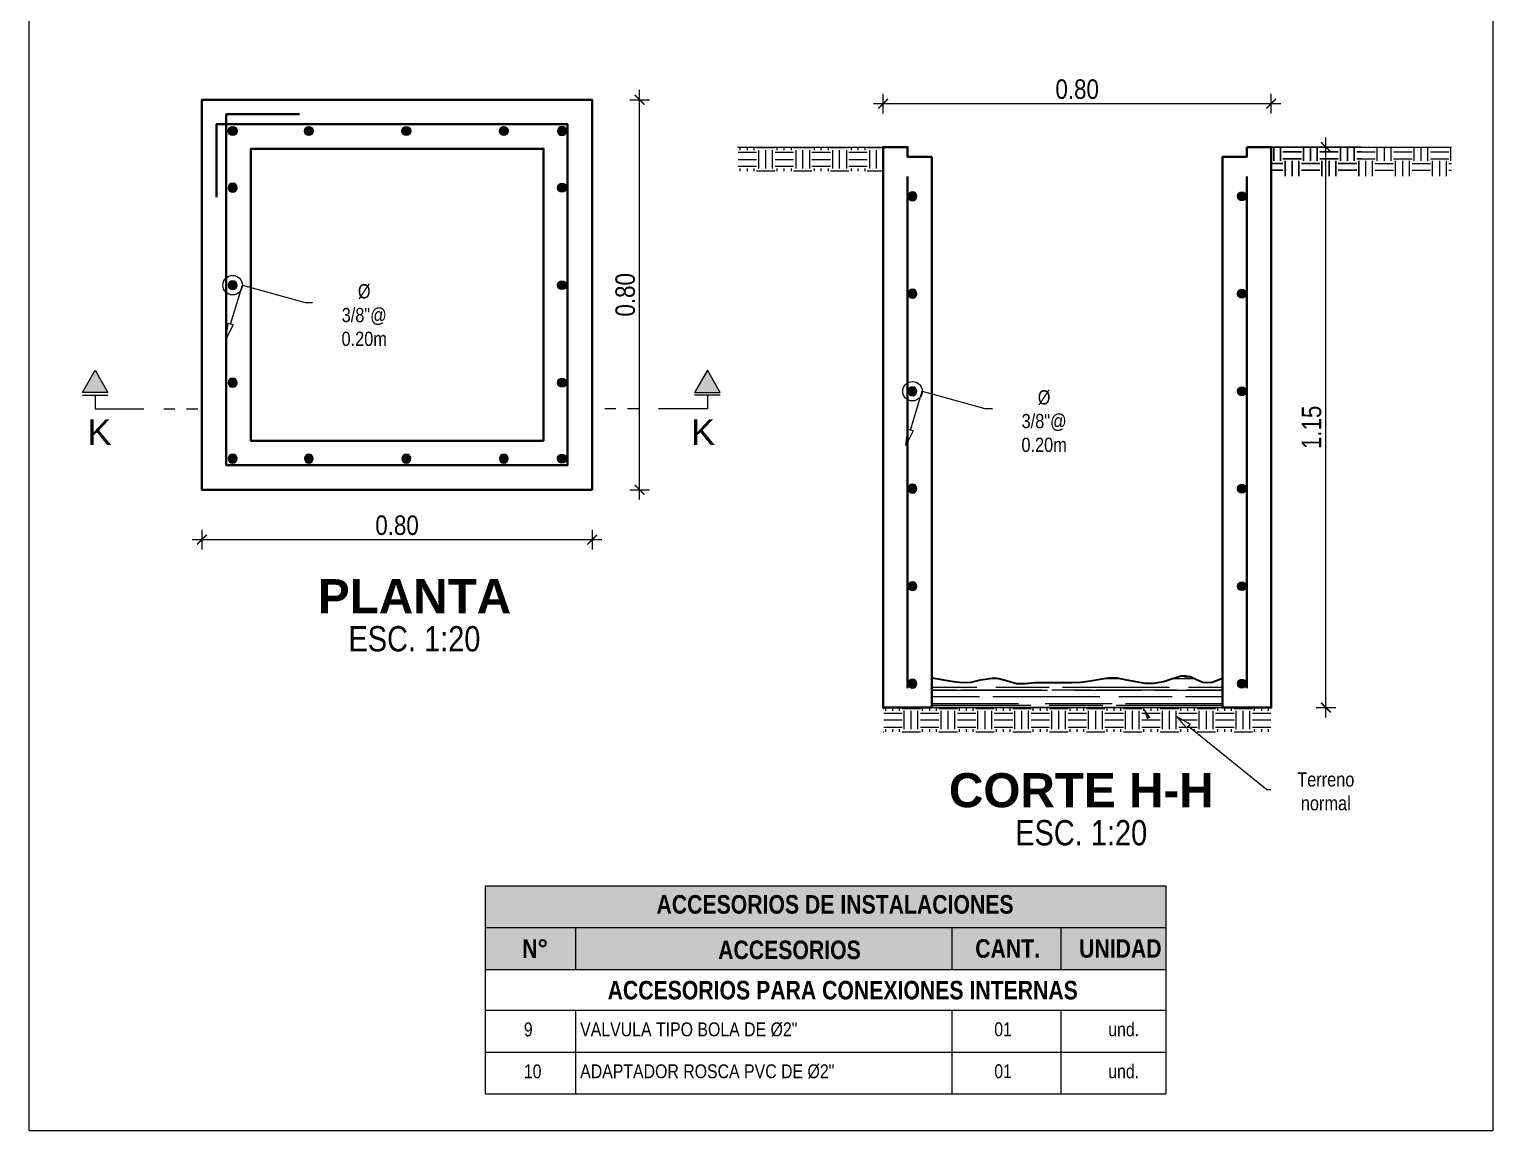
# Model space of a CAD drawing. Header units: metres. Extents: x 0 to 1935, y 0 to 1529.
# Drawn here: x 1891.513 to 1894.516, y 1479.21 to 1481.47 of the extents above; entities that cross this region are included whole.
import ezdxf
from ezdxf import colors
from ezdxf.entities.mleader import LeaderData, LeaderLine
from ezdxf.enums import TextEntityAlignment as Align
from ezdxf.math import Vec2, Vec3

# ---------------------------------------------------------------- set-up
doc = ezdxf.new("R2010")
doc.units = ezdxf.units.M
doc.header["$LTSCALE"] = 0.005
doc.linetypes.add('ACAD_ISO04W100', pattern=[30.5, 24, -3, 0.5, -3])
for name, color, linetype, lineweight in [('-Acero', 152, 'Continuous', 9), ('-Acero techos', 252, 'Continuous', 13), ('-Acotado', 251, 'Continuous', 5), ('-Eje', 1, 'ACAD_ISO04W100', 9), ('-Textos', 7, 'Continuous', 20)]:
    doc.layers.add(name, color=color, linetype=linetype, lineweight=lineweight)
for name, color, linetype in [('A_50_CotasExter', 7, 'Continuous'), ('G-TEXTOS-TITULOS', 4, 'Continuous'), ('PDF_Fierro', 5, 'Continuous')]:
    doc.layers.add(name, color=color, linetype=linetype)
for name, color, linetype, true_color in [('PDF2_Geometry', 9, 'Continuous', 0x808080), ('PDF2_Solid Fills', 7, 'Continuous', 0xa500dd), ('PDF_Muro secundario', 7, 'Continuous', 0x545454)]:
    doc.layers.add(name, color=color, linetype=linetype, true_color=true_color)
doc.styles.add('-Arial', font='arial.ttf')
doc.styles.add('-Arial Narrow', font='ARIALN.TTF')
doc.styles.add('25-TITULO', font='arialbd.ttf', dxfattribs={"height": 0.1})
doc.dimstyles.new('Esc 1_20n', dxfattribs={"dimscale": 0.02, "dimtxt": 2, "dimasz": 1, "dimexe": 1, "dimexo": 1, "dimgap": 0.45, "dimtad": 1, "dimtoh": 1, "dimzin": 3, "dimdsep": 46, "dimtxsty": '-Arial Narrow', "dimblk": 'ARCHTICK', "dimcen": 1, "dimdle": 1, "dimclrd": 252, "dimclre": 252, "dimclrt": 252, "dimadec": 0, "dimazin": 0, "dimtfac": 1, "dimtix": 1, "dimtmove": 1, "dimatfit": 2, "dimldrblk": 'ARCHTICK', "dimfxl": 1, "dimfxlon": 1, "dimtolj": 2, "dimlwd": 5, "dimlwe": 5, "dimarcsym": 0})

# ---------------------------------------------------------------- blocks, each defined once
blk = doc.blocks.new('_ClosedBlank')
at = {"color": 0, "linetype": 'ByBlock', "lineweight": -2}
for p, q in [((-1, 0.167), (0, 0)), ((-1, 0.167), (-1, -0.167)), ((0, 0), (-1, -0.167))]:
    blk.add_line(p, q, dxfattribs=at)
blk = doc.blocks.new('wewwer')
at = {"layer": '-Acero'}
blk.add_hatch(color=256, dxfattribs=at).paths.add_polyline_path([(-0.0092, 0, -1), (0.0092, 0, -1)])
blk.add_circle((0, 0), 0.00915, dxfattribs=at)
blk = doc.blocks.new('_ArchTick')
at = {"color": 0, "linetype": 'ByBlock', "const_width": 0.15}
blk.add_lwpolyline([(-0.5, -0.5), (0.5, 0.5)], dxfattribs=at)
blk = doc.blocks.new('*D309')
at = {"layer": 'A_50_CotasExter', "color": 252, "lineweight": 5, "ltscale": 0.005, "transparency": 16777216}
for p, q in [((1891.8677, 1480.4424), (1891.8677, 1480.4024)), ((1892.6683, 1480.4424), (1892.6683, 1480.4024)), ((1891.8477, 1480.4224), (1892.6883, 1480.4224))]:
    blk.add_line(p, q, dxfattribs=at)
at = {"layer": 'Defpoints', "color": 0, "ltscale": 0.005, "transparency": 16777216}
for p in [(1891.8677, 1480.5245), (1892.6683, 1480.5245), (1892.6683, 1480.4224)]:
    blk.add_point(p, dxfattribs=at)
at = {"layer": 'A_50_CotasExter', "color": 252, "lineweight": 5, "ltscale": 0.005, "transparency": 16777216, "xscale": 0.02, "yscale": 0.02, "zscale": 0.02, "rotation": 180}
blk.add_blockref('_ArchTick', (1891.8677, 1480.4224), dxfattribs=at)
at = {"layer": 'A_50_CotasExter', "color": 252, "lineweight": 5, "ltscale": 0.005, "transparency": 16777216, "xscale": 0.02, "yscale": 0.02, "zscale": 0.02}
blk.add_blockref('_ArchTick', (1892.6683, 1480.4224), dxfattribs=at)
at = {"layer": 'A_50_CotasExter', "color": 252, "ltscale": 0.005, "transparency": 16777216, "insert": (1892.268, 1480.4518), "char_height": 0.04, "attachment_point": 5, "style": '-Arial Narrow'}
blk.add_mtext('\\A2;0.80', dxfattribs=at)
blk = doc.blocks.new('*D310')
at = {"layer": 'A_50_CotasExter', "color": 252, "lineweight": 5, "ltscale": 0.005, "transparency": 16777216}
for p, q in [((1892.7657, 1480.5045), (1892.7657, 1481.3451)), ((1892.7457, 1481.3251), (1892.7857, 1481.3251)), ((1892.7457, 1480.5245), (1892.7857, 1480.5245))]:
    blk.add_line(p, q, dxfattribs=at)
at = {"layer": 'Defpoints', "color": 0, "ltscale": 0.005, "transparency": 16777216}
for p in [(1892.6683, 1481.3251), (1892.7657, 1481.3251), (1892.6683, 1480.5245)]:
    blk.add_point(p, dxfattribs=at)
at = {"layer": 'A_50_CotasExter', "color": 252, "lineweight": 5, "ltscale": 0.005, "transparency": 16777216, "xscale": 0.02, "yscale": 0.02, "zscale": 0.02}
for p, rotation in [((1892.7657, 1481.3251), 90), ((1892.7657, 1480.5245), 270)]:
    blk.add_blockref('_ArchTick', p, dxfattribs=dict(at, rotation=rotation))
at = {"layer": 'A_50_CotasExter', "color": 252, "ltscale": 0.005, "transparency": 16777216, "insert": (1892.7363, 1480.9248), "char_height": 0.04, "attachment_point": 5, "rotation": 90, "style": '-Arial Narrow'}
blk.add_mtext('\\A2;0.80', dxfattribs=at)
blk = doc.blocks.new('*D311')
at = {"layer": 'A_50_CotasExter', "color": 252, "lineweight": 5, "ltscale": 0.005, "transparency": 16777216}
for p, q in [((1893.2453, 1481.317), (1894.0814, 1481.317)), ((1893.2653, 1481.297), (1893.2653, 1481.337)), ((1894.0614, 1481.297), (1894.0614, 1481.337))]:
    blk.add_line(p, q, dxfattribs=at)
at = {"layer": 'Defpoints', "color": 0, "ltscale": 0.005, "transparency": 16777216}
for p in [(1894.0614, 1481.317), (1893.2653, 1481.2278), (1894.0614, 1481.2278)]:
    blk.add_point(p, dxfattribs=at)
at = {"layer": 'A_50_CotasExter', "color": 252, "lineweight": 5, "ltscale": 0.005, "transparency": 16777216, "xscale": 0.02, "yscale": 0.02, "zscale": 0.02, "rotation": 180}
blk.add_blockref('_ArchTick', (1893.2653, 1481.317), dxfattribs=at)
at = {"layer": 'A_50_CotasExter', "color": 252, "lineweight": 5, "ltscale": 0.005, "transparency": 16777216, "xscale": 0.02, "yscale": 0.02, "zscale": 0.02}
blk.add_blockref('_ArchTick', (1894.0614, 1481.317), dxfattribs=at)
at = {"layer": 'A_50_CotasExter', "color": 252, "ltscale": 0.005, "transparency": 16777216, "insert": (1893.6634, 1481.3465), "char_height": 0.04, "attachment_point": 5, "style": '-Arial Narrow'}
blk.add_mtext('\\A2;0.80', dxfattribs=at)
blk = doc.blocks.new('*D313')
at = {"layer": 'A_50_CotasExter', "color": 252, "lineweight": 5, "ltscale": 0.005, "transparency": 16777216}
for p, q in [((1894.1538, 1481.2278), (1894.1938, 1481.2278)), ((1894.1738, 1480.0578), (1894.1738, 1481.2478)), ((1894.1538, 1480.0778), (1894.1938, 1480.0778))]:
    blk.add_line(p, q, dxfattribs=at)
at = {"layer": 'Defpoints', "color": 0, "ltscale": 0.005, "transparency": 16777216}
for p in [(1894.0614, 1481.2278), (1894.1738, 1481.2278), (1894.0614, 1480.0778)]:
    blk.add_point(p, dxfattribs=at)
at = {"layer": 'A_50_CotasExter', "color": 252, "lineweight": 5, "ltscale": 0.005, "transparency": 16777216, "xscale": 0.02, "yscale": 0.02, "zscale": 0.02}
for p, rotation in [((1894.1738, 1481.2278), 90), ((1894.1738, 1480.0778), 270)]:
    blk.add_blockref('_ArchTick', p, dxfattribs=dict(at, rotation=rotation))
at = {"layer": 'A_50_CotasExter', "color": 252, "ltscale": 0.005, "transparency": 16777216, "insert": (1894.1444, 1480.6528), "char_height": 0.04, "attachment_point": 5, "rotation": 90, "style": '-Arial Narrow'}
blk.add_mtext('\\A2;1.15', dxfattribs=at)
blk = doc.blocks.new('Corte Vertical 1_1000')
at = {"layer": '-Eje'}
blk.add_hatch(color=256, dxfattribs=at).paths.add_polyline_path([(13.34, -3.56), (9.86, -1.57), (9.86, -5.55)])
for p, q in [((9.44, -1.57), (9.44, -5.55)), ((9.44, -3.56), (7.34, -3.56))]:
    blk.add_line(p, q, dxfattribs=at)
blk.add_lwpolyline([(13.34, -3.56), (9.86, -5.55), (9.86, -1.57)], close=True, dxfattribs=at)
for points in [[(7.34, -3.56), (7.34, -16.05)], [(7.34, -14.25), (7.34, -16)], [(7.34, -17.81), (7.34, -19.56)]]:
    blk.add_lwpolyline(points, dxfattribs=at)
at = {"layer": '-Eje', "style": '-Arial'}
blk.add_attdef('A', text='', height=4, dxfattribs=at).set_placement((3.71, -4.24), align=Align.MIDDLE)

msp = doc.modelspace()

# ---------------------------------------------------------------- hatches: boundary and pattern name
at = {"layer": '-Textos'}
h = msp.add_hatch(color=144, dxfattribs=at)
h.dxf.hatch_style = 1
h.paths.add_polyline_path([(1893.84559, 1479.54029), (1893.84559, 1479.71236), (1892.44964, 1479.71236), (1892.44964, 1479.54029)])

# ---------------------------------------------------------------- linework, layer by layer
at = {"layer": '-Acero techos', "color": 18, "ltscale": 0.005, "true_color": 0x000000}
msp.add_lwpolyline([(1891.51344, 1483.77149), (1894.51599, 1483.77149), (1894.51599, 1479.20964), (1891.51344, 1479.20964)], close=True, dxfattribs=at)
at = {"layer": '-Acotado'}
for centre in [(1891.93063, 1480.9445), (1893.32557, 1480.72695)]:
    msp.add_circle(centre, 0.02, dxfattribs=at)
at = {"layer": '-Textos'}
for p, q in [((1892.44964, 1479.45708), (1892.44964, 1479.71236)), ((1892.44964, 1479.71236), (1893.84559, 1479.71236)), ((1893.84559, 1479.71236), (1893.84559, 1479.45708)), ((1892.44964, 1479.62632), (1893.84559, 1479.62632)), ((1892.63507, 1479.54029), (1892.63507, 1479.62632)), ((1893.40619, 1479.62632), (1893.40619, 1479.54029)), ((1893.63016, 1479.62632), (1893.63016, 1479.54029)), ((1892.44964, 1479.54029), (1893.84559, 1479.54029)), ((1892.44964, 1479.45708), (1893.84559, 1479.45708)), ((1892.44964, 1479.28501), (1892.44964, 1479.45708)), ((1892.63507, 1479.28501), (1892.63507, 1479.45708)), ((1893.40619, 1479.45708), (1893.40619, 1479.28501)), ((1893.63016, 1479.45708), (1893.63016, 1479.28501)), ((1893.84559, 1479.45708), (1893.84559, 1479.28501)), ((1892.44964, 1479.37105), (1893.84559, 1479.37105)), ((1892.44964, 1479.28501), (1893.84559, 1479.28501))]:
    msp.add_line(p, q, dxfattribs=at)
at = {"layer": 'PDF2_Geometry', "color": 34, "lineweight": 5, "true_color": 0x954a00}
for points in [[(1892.96684, 1481.2278), (1893.26534, 1481.2278)], [(1894.24642, 1481.2278), (1894.06144, 1481.2278), (1894.43141, 1481.2278)]]:
    msp.add_lwpolyline(points, dxfattribs=at)
at = {"layer": 'PDF2_Geometry', "lineweight": 5}
for points in [[(1892.9721, 1481.22149), (1892.9721, 1481.2278)], [(1892.98681, 1481.22149), (1892.98681, 1481.2278)], [(1893.00048, 1481.22149), (1893.00048, 1481.2278)], [(1893.00573, 1481.22675), (1893.04357, 1481.22675)], [(1893.00994, 1481.18365), (1893.00994, 1481.22149)], [(1893.02465, 1481.18365), (1893.02465, 1481.22149)], [(1893.03832, 1481.18365), (1893.03832, 1481.22149)], [(1893.04778, 1481.22149), (1893.04778, 1481.2278)], [(1893.06249, 1481.22149), (1893.06249, 1481.2278)], [(1893.07721, 1481.22149), (1893.07721, 1481.2278)], [(1893.08141, 1481.22675), (1893.11925, 1481.22675)], [(1893.08666, 1481.18365), (1893.08666, 1481.22149)], [(1893.10033, 1481.18365), (1893.10033, 1481.22149)], [(1893.11504, 1481.18365), (1893.11504, 1481.22149)], [(1893.1245, 1481.22149), (1893.1245, 1481.2278)], [(1893.13817, 1481.22149), (1893.13817, 1481.2278)], [(1893.15288, 1481.22149), (1893.15288, 1481.2278)], [(1893.15709, 1481.22675), (1893.19492, 1481.22675)], [(1893.16234, 1481.18365), (1893.16234, 1481.22149)], [(1893.176, 1481.18365), (1893.176, 1481.22149)], [(1893.19072, 1481.18365), (1893.19072, 1481.22149)], [(1893.20018, 1481.22149), (1893.20018, 1481.2278)], [(1893.21384, 1481.22149), (1893.21384, 1481.2278)], [(1893.22856, 1481.22149), (1893.22856, 1481.2278)], [(1893.23276, 1481.22675), (1893.26534, 1481.22675)], [(1893.23802, 1481.18365), (1893.23802, 1481.22149)], [(1893.25168, 1481.18365), (1893.25168, 1481.22149)], [(1894.27901, 1481.19942), (1894.27901, 1481.2278)], [(1894.29372, 1481.19942), (1894.29372, 1481.2278)], [(1894.30739, 1481.19942), (1894.30739, 1481.2278)], [(1894.35468, 1481.19942), (1894.35468, 1481.2278)], [(1894.3694, 1481.19942), (1894.3694, 1481.2278)], [(1894.38306, 1481.19942), (1894.38306, 1481.2278)], [(1894.43036, 1481.19942), (1894.43036, 1481.2278)], [(1892.9679, 1481.21729), (1893.00573, 1481.21729)], [(1892.9679, 1481.20257), (1893.00573, 1481.20257)], [(1893.04357, 1481.21729), (1893.08141, 1481.21729)], [(1893.04357, 1481.20257), (1893.08141, 1481.20257)], [(1893.11925, 1481.21729), (1893.15709, 1481.21729)], [(1893.11925, 1481.20257), (1893.15709, 1481.20257)], [(1893.19492, 1481.21729), (1893.23276, 1481.21729)], [(1893.19492, 1481.20257), (1893.23276, 1481.20257)], [(1894.24642, 1481.21834), (1894.23696, 1481.21834), (1894.2748, 1481.21834)], [(1894.24642, 1481.20362), (1894.23696, 1481.20362), (1894.2748, 1481.20362)], [(1894.25588, 1481.16789), (1894.25588, 1481.19942)], [(1894.26955, 1481.16789), (1894.26955, 1481.19942)], [(1894.2748, 1481.19416), (1894.31264, 1481.19416)], [(1894.31264, 1481.21834), (1894.35048, 1481.21834)], [(1894.31264, 1481.20362), (1894.35048, 1481.20362)], [(1894.31684, 1481.16789), (1894.31684, 1481.19942)], [(1894.33156, 1481.16789), (1894.33156, 1481.19942)], [(1894.34522, 1481.16789), (1894.34522, 1481.19942)], [(1894.35048, 1481.19416), (1894.38832, 1481.19416)], [(1894.38832, 1481.21834), (1894.42615, 1481.21834)], [(1894.38832, 1481.20362), (1894.42615, 1481.20362)], [(1894.39252, 1481.16789), (1894.39252, 1481.19942)], [(1894.40724, 1481.16789), (1894.40724, 1481.19942)], [(1894.4209, 1481.16789), (1894.4209, 1481.19942)], [(1894.42615, 1481.19416), (1894.43141, 1481.19416)], [(1892.9679, 1481.18891), (1893.00573, 1481.18891)], [(1892.9721, 1481.1784), (1892.9721, 1481.18365)], [(1892.98681, 1481.1784), (1892.98681, 1481.18365)], [(1893.00048, 1481.1784), (1893.00048, 1481.18365)], [(1893.00573, 1481.17945), (1893.04357, 1481.17945)], [(1893.04357, 1481.18891), (1893.08141, 1481.18891)], [(1893.04778, 1481.1784), (1893.04778, 1481.18365)], [(1893.06249, 1481.1784), (1893.06249, 1481.18365)], [(1893.07721, 1481.1784), (1893.07721, 1481.18365)], [(1893.08141, 1481.17945), (1893.11925, 1481.17945)], [(1893.11925, 1481.18891), (1893.15709, 1481.18891)], [(1893.1245, 1481.1784), (1893.1245, 1481.18365)], [(1893.13817, 1481.1784), (1893.13817, 1481.18365)], [(1893.15288, 1481.1784), (1893.15288, 1481.18365)], [(1893.15709, 1481.17945), (1893.19492, 1481.17945)], [(1893.19492, 1481.18891), (1893.23276, 1481.18891)], [(1893.20018, 1481.1784), (1893.20018, 1481.18365)], [(1893.21384, 1481.1784), (1893.21384, 1481.18365)], [(1893.22856, 1481.1784), (1893.22856, 1481.18365)], [(1893.23276, 1481.17945), (1893.26534, 1481.17945)], [(1894.2748, 1481.1805), (1894.31264, 1481.1805)], [(1894.35048, 1481.1805), (1894.38832, 1481.1805)], [(1894.42615, 1481.1805), (1894.43141, 1481.1805)], [(1893.26534, 1480.0757), (1893.26639, 1480.0757)], [(1893.26639, 1480.06624), (1893.30423, 1480.06624)], [(1893.26639, 1480.05257), (1893.30423, 1480.05257)], [(1893.2706, 1480.07149), (1893.2706, 1480.0778)], [(1893.28531, 1480.07149), (1893.28531, 1480.0778)], [(1893.29898, 1480.07149), (1893.29898, 1480.0778)], [(1893.30423, 1480.0757), (1893.34207, 1480.0757)], [(1893.30844, 1480.03365), (1893.30844, 1480.07149)], [(1893.32315, 1480.03365), (1893.32315, 1480.07149)], [(1893.33681, 1480.03365), (1893.33681, 1480.07149)], [(1893.34207, 1480.06624), (1893.37991, 1480.06624)], [(1893.34207, 1480.05257), (1893.37991, 1480.05257)], [(1893.34627, 1480.07149), (1893.34627, 1480.0778)], [(1893.36099, 1480.07149), (1893.36099, 1480.0778)], [(1893.37465, 1480.07149), (1893.37465, 1480.0778)], [(1893.37991, 1480.0757), (1893.41775, 1480.0757)], [(1893.38411, 1480.03365), (1893.38411, 1480.07149)], [(1893.39883, 1480.03365), (1893.39883, 1480.07149)], [(1893.41249, 1480.03365), (1893.41249, 1480.07149)], [(1893.41775, 1480.06624), (1893.45558, 1480.06624)], [(1893.41775, 1480.05257), (1893.45558, 1480.05257)], [(1893.42195, 1480.07149), (1893.42195, 1480.0778)], [(1893.43666, 1480.07149), (1893.43666, 1480.0778)], [(1893.45033, 1480.07149), (1893.45033, 1480.0778)], [(1893.45558, 1480.0757), (1893.49342, 1480.0757)], [(1893.45979, 1480.03365), (1893.45979, 1480.07149)], [(1893.4745, 1480.03365), (1893.4745, 1480.07149)], [(1893.48817, 1480.03365), (1893.48817, 1480.07149)], [(1893.49342, 1480.06624), (1893.53126, 1480.06624)], [(1893.49342, 1480.05257), (1893.53126, 1480.05257)], [(1893.49763, 1480.07149), (1893.49763, 1480.0778)], [(1893.51234, 1480.07149), (1893.51234, 1480.0778)], [(1893.526, 1480.07149), (1893.526, 1480.0778)], [(1893.53126, 1480.0757), (1893.5691, 1480.0757)], [(1893.53546, 1480.03365), (1893.53546, 1480.07149)], [(1893.55018, 1480.03365), (1893.55018, 1480.07149)], [(1893.56384, 1480.03365), (1893.56384, 1480.07149)], [(1893.5691, 1480.06624), (1893.60693, 1480.06624)], [(1893.5691, 1480.05257), (1893.60693, 1480.05257)], [(1893.5733, 1480.07149), (1893.5733, 1480.0778)], [(1893.58802, 1480.07149), (1893.58802, 1480.0778)], [(1893.60168, 1480.07149), (1893.60168, 1480.0778)], [(1893.60693, 1480.0757), (1893.64477, 1480.0757)], [(1893.61114, 1480.03365), (1893.61114, 1480.07149)], [(1893.62585, 1480.03365), (1893.62585, 1480.07149)], [(1893.63952, 1480.03365), (1893.63952, 1480.07149)], [(1893.64477, 1480.06624), (1893.68261, 1480.06624)], [(1893.64477, 1480.05257), (1893.68261, 1480.05257)], [(1893.64898, 1480.07149), (1893.64898, 1480.0778)], [(1893.66369, 1480.07149), (1893.66369, 1480.0778)], [(1893.67736, 1480.07149), (1893.67736, 1480.0778)], [(1893.68261, 1480.0757), (1893.72045, 1480.0757)], [(1893.68681, 1480.03365), (1893.68681, 1480.07149)], [(1893.70153, 1480.03365), (1893.70153, 1480.07149)], [(1893.71519, 1480.03365), (1893.71519, 1480.07149)], [(1893.72045, 1480.06624), (1893.75829, 1480.06624)], [(1893.72045, 1480.05257), (1893.75829, 1480.05257)], [(1893.72465, 1480.07149), (1893.72465, 1480.0778)], [(1893.73937, 1480.07149), (1893.73937, 1480.0778)], [(1893.75303, 1480.07149), (1893.75303, 1480.0778)], [(1893.75829, 1480.0757), (1893.79612, 1480.0757)], [(1893.76249, 1480.03365), (1893.76249, 1480.07149)], [(1893.77721, 1480.03365), (1893.77721, 1480.07149)], [(1893.79087, 1480.03365), (1893.79087, 1480.07149)], [(1893.79612, 1480.06624), (1893.83396, 1480.06624)], [(1893.79612, 1480.05257), (1893.83396, 1480.05257)], [(1893.80033, 1480.07149), (1893.80033, 1480.0778)], [(1893.81504, 1480.07149), (1893.81504, 1480.0778)], [(1893.82871, 1480.07149), (1893.82871, 1480.0778)], [(1893.83396, 1480.0757), (1893.8718, 1480.0757)], [(1893.83817, 1480.03365), (1893.83817, 1480.07149)], [(1893.85288, 1480.03365), (1893.85288, 1480.07149)], [(1893.86654, 1480.03365), (1893.86654, 1480.07149)], [(1893.8718, 1480.06624), (1893.90964, 1480.06624)], [(1893.8718, 1480.05257), (1893.90964, 1480.05257)], [(1893.876, 1480.07149), (1893.876, 1480.0778)], [(1893.89072, 1480.07149), (1893.89072, 1480.0778)], [(1893.90438, 1480.07149), (1893.90438, 1480.0778)], [(1893.90964, 1480.0757), (1893.94748, 1480.0757)], [(1893.91384, 1480.03365), (1893.91384, 1480.07149)], [(1893.92856, 1480.03365), (1893.92856, 1480.07149)], [(1893.94222, 1480.03365), (1893.94222, 1480.07149)], [(1893.94748, 1480.06624), (1893.98531, 1480.06624)], [(1893.94748, 1480.05257), (1893.98531, 1480.05257)], [(1893.95168, 1480.07149), (1893.95168, 1480.0778)], [(1893.96639, 1480.07149), (1893.96639, 1480.0778)], [(1893.98006, 1480.07149), (1893.98006, 1480.0778)], [(1893.98531, 1480.0757), (1894.02315, 1480.0757)], [(1893.98952, 1480.03365), (1893.98952, 1480.07149)], [(1894.00423, 1480.03365), (1894.00423, 1480.07149)], [(1894.0179, 1480.03365), (1894.0179, 1480.07149)], [(1894.02315, 1480.06624), (1894.06099, 1480.06624)], [(1894.02315, 1480.05257), (1894.06099, 1480.05257)], [(1894.02736, 1480.07149), (1894.02736, 1480.0778)], [(1894.04207, 1480.07149), (1894.04207, 1480.0778)], [(1894.05573, 1480.07149), (1894.05573, 1480.0778)], [(1893.26534, 1480.0284), (1893.26639, 1480.0284)], [(1893.26639, 1480.03786), (1893.30423, 1480.03786)], [(1893.2706, 1480.0284), (1893.2706, 1480.03365)], [(1893.28531, 1480.0284), (1893.28531, 1480.03365)], [(1893.29898, 1480.0284), (1893.29898, 1480.03365)], [(1893.30423, 1480.0284), (1893.34207, 1480.0284)], [(1893.34207, 1480.03786), (1893.37991, 1480.03786)], [(1893.34627, 1480.0284), (1893.34627, 1480.03365)], [(1893.36099, 1480.0284), (1893.36099, 1480.03365)], [(1893.37465, 1480.0284), (1893.37465, 1480.03365)], [(1893.37991, 1480.0284), (1893.41775, 1480.0284)], [(1893.41775, 1480.03786), (1893.45558, 1480.03786)], [(1893.42195, 1480.0284), (1893.42195, 1480.03365)], [(1893.43666, 1480.0284), (1893.43666, 1480.03365)], [(1893.45033, 1480.0284), (1893.45033, 1480.03365)], [(1893.45558, 1480.0284), (1893.49342, 1480.0284)], [(1893.49342, 1480.03786), (1893.53126, 1480.03786)], [(1893.49763, 1480.0284), (1893.49763, 1480.03365)], [(1893.51234, 1480.0284), (1893.51234, 1480.03365)], [(1893.526, 1480.0284), (1893.526, 1480.03365)], [(1893.53126, 1480.0284), (1893.5691, 1480.0284)], [(1893.5691, 1480.03786), (1893.60693, 1480.03786)], [(1893.5733, 1480.0284), (1893.5733, 1480.03365)], [(1893.58802, 1480.0284), (1893.58802, 1480.03365)], [(1893.60168, 1480.0284), (1893.60168, 1480.03365)], [(1893.60693, 1480.0284), (1893.64477, 1480.0284)], [(1893.64477, 1480.03786), (1893.68261, 1480.03786)], [(1893.64898, 1480.0284), (1893.64898, 1480.03365)], [(1893.66369, 1480.0284), (1893.66369, 1480.03365)], [(1893.67736, 1480.0284), (1893.67736, 1480.03365)], [(1893.68261, 1480.0284), (1893.72045, 1480.0284)], [(1893.72045, 1480.03786), (1893.75829, 1480.03786)], [(1893.72465, 1480.0284), (1893.72465, 1480.03365)], [(1893.73937, 1480.0284), (1893.73937, 1480.03365)], [(1893.75303, 1480.0284), (1893.75303, 1480.03365)], [(1893.75829, 1480.0284), (1893.79612, 1480.0284)], [(1893.79612, 1480.03786), (1893.83396, 1480.03786)], [(1893.80033, 1480.0284), (1893.80033, 1480.03365)], [(1893.81504, 1480.0284), (1893.81504, 1480.03365)], [(1893.82871, 1480.0284), (1893.82871, 1480.03365)], [(1893.83396, 1480.0284), (1893.8718, 1480.0284)], [(1893.8718, 1480.03786), (1893.90964, 1480.03786)], [(1893.876, 1480.0284), (1893.876, 1480.03365)], [(1893.89072, 1480.0284), (1893.89072, 1480.03365)], [(1893.90438, 1480.0284), (1893.90438, 1480.03365)], [(1893.90964, 1480.0284), (1893.94748, 1480.0284)], [(1893.94748, 1480.03786), (1893.98531, 1480.03786)], [(1893.95168, 1480.0284), (1893.95168, 1480.03365)], [(1893.96639, 1480.0284), (1893.96639, 1480.03365)], [(1893.98006, 1480.0284), (1893.98006, 1480.03365)], [(1893.98531, 1480.0284), (1894.02315, 1480.0284)], [(1894.02315, 1480.03786), (1894.06099, 1480.03786)], [(1894.02736, 1480.0284), (1894.02736, 1480.03365)], [(1894.04207, 1480.0284), (1894.04207, 1480.03365)], [(1894.05573, 1480.0284), (1894.05573, 1480.03365)]]:
    msp.add_lwpolyline(points, dxfattribs=at)
for points in [[(1894.06669, 1481.2278), (1894.06669, 1481.19942)], [(1894.08036, 1481.2278), (1894.08036, 1481.19942)], [(1894.12766, 1481.2278), (1894.12766, 1481.19942)], [(1894.14237, 1481.2278), (1894.14237, 1481.19942)], [(1894.15603, 1481.2278), (1894.15603, 1481.19942)], [(1894.20333, 1481.2278), (1894.20333, 1481.19942)], [(1894.21805, 1481.2278), (1894.21805, 1481.19942)], [(1894.23171, 1481.2278), (1894.23171, 1481.19942)], [(1894.08561, 1481.19416), (1894.06144, 1481.19416)], [(1894.12345, 1481.21834), (1894.08561, 1481.21834)], [(1894.12345, 1481.20362), (1894.08561, 1481.20362)], [(1894.08982, 1481.19942), (1894.08982, 1481.16789)], [(1894.10453, 1481.19942), (1894.10453, 1481.16789)], [(1894.1182, 1481.19942), (1894.1182, 1481.16789)], [(1894.16129, 1481.19416), (1894.12345, 1481.19416)], [(1894.19913, 1481.21834), (1894.16129, 1481.21834)], [(1894.19913, 1481.20362), (1894.16129, 1481.20362)], [(1894.16549, 1481.19942), (1894.16549, 1481.16789)], [(1894.18021, 1481.19942), (1894.18021, 1481.16789)], [(1894.19387, 1481.19942), (1894.19387, 1481.16789)], [(1894.23696, 1481.19416), (1894.19913, 1481.19416)], [(1894.24117, 1481.19942), (1894.24117, 1481.16789)], [(1894.08561, 1481.1805), (1894.06144, 1481.1805)], [(1894.16129, 1481.1805), (1894.12345, 1481.1805)], [(1894.23696, 1481.1805), (1894.19913, 1481.1805)]]:
    msp.add_lwpolyline(points, close=True, dxfattribs=at)
at = {"layer": 'PDF2_Geometry', "color": 113, "lineweight": 25, "true_color": 0x6edda5}
msp.add_lwpolyline([(1893.36534, 1480.13873), (1893.40934, 1480.1314), (1893.42826, 1480.1293), (1893.44612, 1480.13035), (1893.46504, 1480.13456), (1893.48396, 1480.13771), (1893.49342, 1480.13876), (1893.50288, 1480.13771), (1893.52075, 1480.13245), (1893.53862, 1480.1272), (1893.55754, 1480.1272), (1893.57645, 1480.1293), (1893.61429, 1480.1293), (1893.65213, 1480.1293), (1893.67105, 1480.13035), (1893.68997, 1480.13245), (1893.72675, 1480.13876), (1893.74567, 1480.13876), (1893.76459, 1480.13456), (1893.78351, 1480.1314), (1893.80243, 1480.12825), (1893.82135, 1480.12825), (1893.84027, 1480.1314), (1893.85919, 1480.13771), (1893.87706, 1480.14296), (1893.88651, 1480.14296), (1893.89492, 1480.14191), (1893.91279, 1480.1335), (1893.9212, 1480.13035), (1893.93066, 1480.1293), (1893.94012, 1480.13035), (1893.94958, 1480.1335), (1893.96144, 1480.13839)], dxfattribs=at)
at = {"layer": 'PDF2_Geometry', "color": 113, "lineweight": 18, "true_color": 0x6edda5}
for points in [[(1893.88336, 1480.14086), (1893.89703, 1480.14086)], [(1893.36534, 1480.11984), (1893.45769, 1480.11984)], [(1893.36534, 1480.11459), (1893.41669, 1480.11459)], [(1893.36534, 1480.11353), (1893.60273, 1480.11353)], [(1893.42615, 1480.11459), (1893.59012, 1480.11459)], [(1893.48396, 1480.13771), (1893.50183, 1480.13771)], [(1893.49657, 1480.11984), (1893.60588, 1480.11984)], [(1893.61114, 1480.11459), (1893.69312, 1480.11459)], [(1893.63321, 1480.11984), (1893.85288, 1480.11984)], [(1893.65844, 1480.11353), (1893.79507, 1480.11353)], [(1893.70258, 1480.11459), (1893.8676, 1480.11459)], [(1893.7173, 1480.13771), (1893.74883, 1480.13771)], [(1893.8224, 1480.11353), (1893.96144, 1480.11353)], [(1893.86024, 1480.13771), (1893.90228, 1480.13771)], [(1893.88757, 1480.11459), (1893.96144, 1480.11459)], [(1893.89177, 1480.11984), (1893.96144, 1480.11984)], [(1893.96114, 1480.13771), (1893.96144, 1480.13771)], [(1893.36534, 1480.10092), (1893.46294, 1480.10092)], [(1893.36534, 1480.08621), (1893.54282, 1480.08621)], [(1893.36534, 1480.08305), (1893.56805, 1480.08305)], [(1893.49027, 1480.10092), (1893.70994, 1480.10092)], [(1893.59748, 1480.08621), (1893.73516, 1480.08621)], [(1893.60588, 1480.08305), (1893.71624, 1480.08305)], [(1893.74357, 1480.08305), (1893.96144, 1480.08305)], [(1893.74883, 1480.10092), (1893.85814, 1480.10092)], [(1893.76249, 1480.08621), (1893.96144, 1480.08621)], [(1893.88546, 1480.10092), (1893.96144, 1480.10092)], [(1893.39042, 1480.0778), (1893.44402, 1480.0778)], [(1893.45348, 1480.0778), (1893.6185, 1480.0778)], [(1893.63847, 1480.0778), (1893.72045, 1480.0778)], [(1893.72991, 1480.0778), (1893.89492, 1480.0778)], [(1893.91489, 1480.0778), (1893.98636, 1480.0778)]]:
    msp.add_lwpolyline(points, dxfattribs=at)
at = {"layer": 'PDF2_Geometry', "color": 34, "lineweight": 5, "true_color": 0x954a00}
msp.add_lwpolyline([(1894.06144, 1480.0778), (1893.26534, 1480.0778)], close=True, dxfattribs=at)
at = {"layer": 'PDF2_Solid Fills', "color": 254, "true_color": 0xdbdbdb, "transparency": 33554559}
msp.add_solid([(1893.80663, 1480.05362), (1893.79928, 1480.0778), (1893.81399, 1480.05783)], dxfattribs=at)
at = {"layer": 'PDF_Fierro', "color": 175, "lineweight": 30, "true_color": 0x4554a5}
for points in [[(1891.89765, 1481.12512), (1891.89765, 1481.27512), (1892.61765, 1481.27512), (1892.61765, 1480.57512), (1891.91765, 1480.57512), (1891.91765, 1481.29512), (1892.06765, 1481.29512)], [(1893.31546, 1481.16783), (1893.31546, 1480.1178)], [(1894.01132, 1481.16783), (1894.01132, 1480.1178)]]:
    msp.add_lwpolyline(points, dxfattribs=at)
at = {"layer": 'PDF_Muro secundario', "color": 18, "lineweight": 30, "true_color": 0x000000}
for points in [[(1892.66831, 1480.52446), (1892.66831, 1481.32512), (1891.86765, 1481.32512), (1891.86765, 1480.52446)], [(1892.56876, 1480.62507), (1892.56876, 1481.2245), (1891.96826, 1481.2245), (1891.96826, 1480.62507)], [(1894.01144, 1481.2278), (1894.06144, 1481.2278), (1894.06144, 1480.0778), (1893.96144, 1480.0778), (1893.96144, 1481.20783), (1894.01144, 1481.20783)]]:
    msp.add_lwpolyline(points, close=True, dxfattribs=at)
for points in [[(1893.26534, 1480.81263), (1893.26534, 1481.2278), (1893.31534, 1481.2278), (1893.31534, 1481.20783), (1893.36534, 1481.20783)], [(1893.36534, 1481.20783), (1893.36534, 1480.0778), (1893.26534, 1480.0778), (1893.26534, 1480.81263)]]:
    msp.add_lwpolyline(points, dxfattribs=at)

# ---------------------------------------------------------------- block references
at = {"layer": '-Acero techos', "color": 18, "true_color": 0x000000}
for p in [(1891.93063, 1481.26086), (1892.08704, 1481.26086), (1892.28704, 1481.26086), (1892.48704, 1481.26086)]:
    msp.add_blockref('wewwer', p, dxfattribs=at)
at = {"layer": '-Acero techos', "color": 18, "true_color": 0x000000, "xscale": -1}
msp.add_blockref('wewwer', (1892.60639, 1481.26086), dxfattribs=at)
for p, rotation in [((1891.93063, 1481.1445), 270), ((1893.32557, 1481.12695), 180), ((1891.93063, 1480.9445), 270), ((1893.32557, 1480.92695), 180), ((1891.93063, 1480.7445), 270), ((1893.32557, 1480.72695), 180), ((1891.93063, 1480.58871), 180), ((1892.08704, 1480.58871), 180), ((1892.28704, 1480.58871), 180), ((1892.48704, 1480.58871), 180), ((1893.32557, 1480.52695), 180), ((1893.32557, 1480.32695), 180), ((1893.32557, 1480.12695), 180)]:
    msp.add_blockref('wewwer', p, dxfattribs=dict(at, rotation=rotation))
at = {"layer": '-Acero techos', "color": 18, "true_color": 0x000000}
for p, rotation in [((1892.60639, 1481.1445), 90.00000000000001), ((1894.00121, 1481.12695), 180), ((1892.60639, 1480.9445), 90.00000000000001), ((1894.00121, 1480.92695), 180), ((1892.60639, 1480.7445), 90.00000000000001), ((1894.00121, 1480.72695), 180), ((1892.60639, 1480.58871), 180), ((1894.00121, 1480.52695), 180), ((1894.00121, 1480.32695), 180), ((1894.00121, 1480.12695), 180)]:
    msp.add_blockref('wewwer', p, dxfattribs=dict(at, rotation=rotation))
at = {"layer": '-Eje'}
ref = msp.add_blockref('Corte Vertical 1_1000', (1891.60169, 1480.59442), dxfattribs=dict(at, xscale=0.01315928236170713, yscale=0.01315928236170713, zscale=0.01315928236170713, rotation=90))
ref.add_attrib('A', 'K', dxfattribs={"height": 0.05264, "style": '-Arial'}).set_placement((1891.65745, 1480.64328), align=Align.MIDDLE)
ref = msp.add_blockref('Corte Vertical 1_1000', (1892.95158, 1480.59442), dxfattribs=dict(at, xscale=-0.01315928236170713, yscale=0.01315928236170713, zscale=0.01315928236170713, rotation=270))
ref.add_attrib('A', 'K', dxfattribs={"height": 0.05264, "style": '-Arial'}).set_placement((1892.89582, 1480.64328), align=Align.MIDDLE)

# ---------------------------------------------------------------- texts
at = {"layer": '-Textos', "style": '-Arial Narrow'}
for p in [(1892.30364, 1480.21907), (1893.67168, 1479.82109)]:
    msp.add_text('ESC. 1:20', height=0.051855, dxfattribs=at).set_placement(p, align=Align.MIDDLE_CENTER)
for s, insert, char_height, width, attachment_point in [('\\pxqc;{\\fArial Narrow|b1|i0|c0|p34;ACCESORIOS DE INSTALACIONES}', (1893.16663, 1479.67384), 0.0379965, 0.7931695, 5), ('\\pxqc;{\\fArial Narrow|b1|i0|c0|p34;N°}', (1892.5512, 1479.58331), 0.0379965, 0.2882856, 5), ('\\pxqc;{\\fArial Narrow|b1|i0|c0|p34;ACCESORIOS}', (1893.07313, 1479.58051), 0.0379965, 0.2882856, 5), ('\\pxqc;{\\fArial Narrow|b1|i0|c0|p34;CANT.}', (1893.52077, 1479.58331), 0.0379965, 0.2882856, 5), ('\\pxqc;{\\fArial Narrow|b1|i0|c0|p34;UNIDAD}', (1893.752, 1479.58331), 0.0379965, 0.2882856, 5), ('\\pxqc;{\\fArial Narrow|b1|i0|c0|p34;ACCESORIOS PARA CONEXIONES INTERNAS}', (1893.18237, 1479.49784), 0.0379965, 1.1024001, 5), ('9', (1892.52816, 1479.43166), 0.02841, 0.0633275, 1), ('VALVULA TIPO BOLA DE {\\A1;Ø2"}', (1892.6437, 1479.43185), 0.0284086, 0.5964527, 1), ('01', (1893.49331, 1479.43202), 0.028409, 0.036041, 1), ('und.', (1893.72715, 1479.43185), 0.028409, 0.036041, 1), ('10', (1892.52816, 1479.34563), 0.028409, 0.0633275, 1), ('ADAPTADOR ROSCA PVC DE {\\A1;Ø2"}', (1892.6437, 1479.34582), 0.0284086, 0.5964527, 1), ('01', (1893.49331, 1479.34598), 0.028409, 0.036041, 1), ('und.', (1893.72715, 1479.34582), 0.028409, 0.036041, 1)]:
    msp.add_mtext(s, dxfattribs=dict(at, insert=insert, char_height=char_height, width=width, attachment_point=attachment_point))
at = {"layer": 'G-TEXTOS-TITULOS', "color": 219, "true_color": 0x642165, "style": '25-TITULO'}
for s, p in [('PLANTA', (1892.30389, 1480.30636)), ('CORTE H-H', (1893.67193, 1479.90838))]:
    msp.add_text(s, height=0.07, dxfattribs=at).set_placement(p, align=Align.MIDDLE_CENTER)

# ---------------------------------------------------------------- dimensions: what is measured, and where the dimension line sits
at = {"layer": 'A_50_CotasExter', "color": 18, "ltscale": 0.005, "true_color": 0x000000}
for p1, p2, distance, picture, middle in [((1893.26534, 1481.2278), (1894.06144, 1481.2278), 0.08924, '*D311', (1893.66339, 1481.34646)), ((1892.66831, 1480.52446), (1892.66831, 1481.32512), -0.0974, '*D310', (1892.73629, 1480.92479)), ((1894.06144, 1480.0778), (1894.06144, 1481.2278), -0.11238, '*D313', (1894.1444, 1480.6528)), ((1891.86765, 1480.52446), (1892.66831, 1480.52446), -0.10203, '*D309', (1892.26798, 1480.45185))]:
    dim = msp.add_aligned_dim(p1=p1, p2=p2, distance=distance, dimstyle='Esc 1_20n', dxfattribs=at)
    dim.commit()
    dim.dimension.update_dxf_attribs({"geometry": picture, "text_midpoint": middle})

# ---------------------------------------------------------------- leaders
at = {"layer": '-Acotado'}
ml = msp.add_multileader_mtext('Standard', dxfattribs=at)
ml.set_content('Ø 3/8"@ 0.20m', color=7, style='-Arial Narrow')
ml.set_leader_properties(color=7, linetype='Continuous', lineweight=0)
ml.set_arrow_properties(name='CLOSEDBLANK')
ml.build(insert=Vec2(0, 0))
ml.multileader.update_dxf_attribs({"has_dogleg": 0, "text_left_attachment_type": 6, "text_right_attachment_type": 6, "dogleg_length": 0, "arrow_head_size": 0.03248, "scale": 0.025})
ctx = ml.context
ctx.base_point, ctx.scale, ctx.char_height, ctx.arrow_head_size, ctx.landing_gap_size, ctx.plane_origin = Vec3(1892.07922, 1480.90879), 0.025, 0.0292329, 0.03248, 0.00812, Vec3(1892.27974, 1481.05088)
ctx.left_attachment, ctx.right_attachment, ctx.text_align_type = 6, 6, 1
notes = []
notes.append((ctx, [(1, (1, 1, 0), (1892.07922, 1480.90879), (1, 0), 0, [(1, [(1891.91706, 1480.83348), (1891.95063, 1480.9445)], 0, [])])]))
ctx.mtext.insert, ctx.mtext.width, ctx.mtext.alignment, ctx.mtext.flow_direction = Vec3(1892.20064, 1480.94661), 0.2958819, 2, 5
ml = msp.add_multileader_mtext('Standard', dxfattribs=at)
ml.set_content('Ø 3/8"@ 0.20m', color=7, style='-Arial Narrow')
ml.set_leader_properties(color=7, linetype='Continuous', lineweight=0)
ml.set_arrow_properties(name='CLOSEDBLANK')
ml.build(insert=Vec2(0, 0))
ml.multileader.update_dxf_attribs({"has_dogleg": 0, "text_left_attachment_type": 6, "text_right_attachment_type": 6, "dogleg_length": 0, "arrow_head_size": 0.03248, "scale": 0.025})
ctx = ml.context
ctx.base_point, ctx.scale, ctx.char_height, ctx.arrow_head_size, ctx.landing_gap_size, ctx.plane_origin = Vec3(1893.47416, 1480.69123), 0.025, 0.0292329, 0.03248, 0.00812, Vec3(1893.67468, 1480.83332)
ctx.left_attachment, ctx.right_attachment, ctx.text_align_type = 6, 6, 1
notes.append((ctx, [(1, (1, 1, 0), (1893.47416, 1480.69123), (1, 0), 0, [(1, [(1893.312, 1480.61592), (1893.34557, 1480.72695)], 0, [])])]))
ctx.mtext.insert, ctx.mtext.width, ctx.mtext.alignment, ctx.mtext.flow_direction = Vec3(1893.59558, 1480.72906), 0.2958819, 2, 5
ml = msp.add_multileader_mtext('Standard', dxfattribs=at)
ml.set_content('Terreno normal', color=7, style='-Arial Narrow')
ml.set_leader_properties(color=7, linetype='Continuous', lineweight=0)
ml.set_arrow_properties(name='CLOSEDBLANK')
ml.build(insert=Vec2(0, 0))
ml.multileader.update_dxf_attribs({"has_dogleg": 0, "text_left_attachment_type": 6, "text_right_attachment_type": 6, "dogleg_length": 0, "arrow_head_size": 0.03248, "scale": 0.025})
ctx = ml.context
ctx.base_point, ctx.scale, ctx.char_height, ctx.arrow_head_size, ctx.landing_gap_size, ctx.plane_origin = Vec3(1894.05253, 1479.90998), 0.025, 0.0292329, 0.03248, 0.00812, Vec3(1894.07726, 1480.45338)
ctx.left_attachment, ctx.right_attachment, ctx.text_align_type = 6, 6, 1
notes.append((ctx, [(0, (1, 1, 0), (1894.05253, 1479.90998), (1, 0), 0, [(0, [(1893.86654, 1480.05993)], 0, [])])]))
ctx.mtext.insert, ctx.mtext.width, ctx.mtext.alignment, ctx.mtext.flow_direction = Vec3(1894.17347, 1479.94506), 0.0000633, 2, 5
for ctx, leaders in notes:
    for number, flags, end, landing, length, lines in leaders:
        leader = LeaderData()
        leader.index, (leader.has_last_leader_line, leader.has_dogleg_vector, leader.attachment_direction) = number, flags
        leader.last_leader_point, leader.dogleg_vector, leader.dogleg_length = Vec3(end), Vec3(landing), length
        for number, points, colour, breaks in lines:
            line = LeaderLine()
            line.index, line.vertices, line.color, line.breaks = number, Vec3.list(points), colors.encode_raw_color(colour), breaks
            leader.lines.append(line)
        ctx.leaders.append(leader)

doc.saveas('drawing.dxf')
